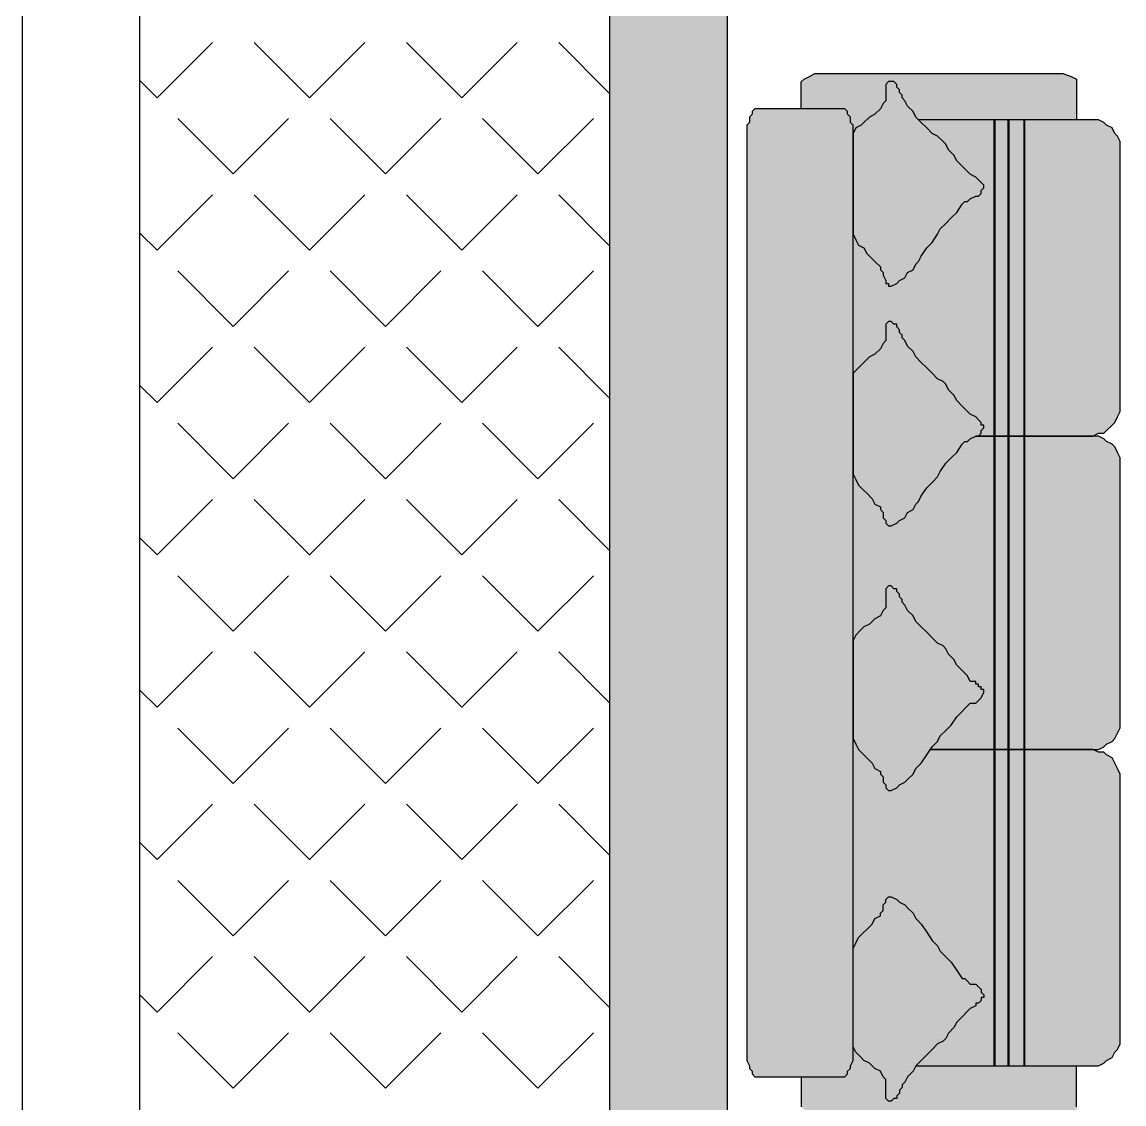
# Model space of a CAD drawing. Extents: x 22 to 562, y 18 to 1223.
# Drawn here: x 21.8 to 106.2, y 256.8 to 339.6 of the extents above; entities that cross this region are included whole.
import ezdxf

# ---------------------------------------------------------------- set-up
doc = ezdxf.new("R2010")
doc.units = 0
doc.header["$MEASUREMENT"] = 0
for name, color, linetype in [('FURNITURE', 44, 'CONTINUOUS'), ('LINE', 7, 'CONTINUOUS'), ('WALLS', 7, 'CONTINUOUS')]:
    doc.layers.add(name, color=color, linetype=linetype)

msp = doc.modelspace()

# ---------------------------------------------------------------- hatches: boundary and pattern name
at = {"layer": 'FURNITURE'}
h = msp.add_hatch(color=251, dxfattribs=at)
h.dxf.hatch_style = 1
h.paths.add_polyline_path([(85.473, 330.683), (85.473, 331.101), (85.473, 331.309), (85.473, 331.727), (85.264, 331.936), (85.264, 332.353), (85.056, 332.562), (85.056, 332.771), (84.847, 332.98), (84.638, 332.98), (78.167, 332.98), (77.958, 332.98), (77.749, 332.771), (77.749, 332.562), (77.54, 332.353), (77.54, 331.936), (77.332, 331.727), (77.332, 331.309), (77.332, 330.683), (77.332, 260.958), (77.332, 260.54), (77.332, 260.123), (77.54, 259.705), (77.54, 259.497), (77.749, 259.288), (77.749, 259.079), (77.958, 258.87), (78.167, 258.87), (84.638, 258.87), (84.847, 258.87), (85.056, 259.079), (85.056, 259.288), (85.264, 259.497), (85.264, 259.705), (85.473, 260.123), (85.473, 260.54), (85.473, 260.958)])
h.paths.add_polyline_path([(83.386, 335.678), (82.551, 335.678), (82.133, 335.469), (81.716, 335.26), (81.507, 335.052), (81.507, 332.98), (84.638, 332.98), (84.847, 332.98), (85.056, 332.771), (85.056, 332.562), (85.264, 332.353), (85.264, 331.936), (85.473, 331.727), (85.473, 331.309), (85.473, 331.101), (85.682, 331.518), (86.099, 331.727), (86.308, 331.936), (86.726, 332.353), (87.143, 332.562), (87.561, 332.98), (87.77, 333.397), (87.978, 333.606), (87.978, 333.815), (87.978, 334.023), (87.978, 334.441), (87.978, 334.65), (87.978, 334.858), (88.187, 335.067), (88.396, 335.067), (88.605, 335.067), (88.813, 334.858), (88.813, 334.65), (89.022, 334.441), (89.022, 334.232), (89.231, 334.023), (89.231, 333.815), (89.44, 333.606), (89.648, 333.188), (90.066, 332.771), (90.275, 332.353), (90.483, 332.145), (102.591, 332.145), (102.591, 335.052), (102.591, 335.26), (102.174, 335.469), (101.548, 335.678), (100.713, 335.678)])
h.paths.add_polyline_path([(90.275, 259.705), (90.066, 259.288), (89.648, 258.87), (89.44, 258.453), (89.231, 258.244), (89.231, 258.035), (89.022, 257.827), (89.022, 257.618), (88.813, 257.409), (88.813, 257.2), (88.605, 257.2), (88.396, 256.991), (88.187, 256.991), (87.978, 257.2), (87.978, 257.409), (87.978, 257.618), (87.978, 258.035), (87.978, 258.244), (87.978, 258.662), (87.77, 258.87), (87.561, 259.288), (87.143, 259.497), (86.726, 259.914), (86.308, 260.123), (86.099, 260.332), (85.682, 260.749), (85.473, 261.167), (85.473, 260.958), (85.473, 260.54), (85.473, 260.123), (85.264, 259.705), (85.264, 259.497), (85.056, 259.288), (85.056, 259.079), (84.847, 258.87), (84.638, 258.87), (81.507, 258.87), (81.507, 256.574), (81.716, 256.365), (82.133, 256.156), (82.551, 255.948), (83.386, 255.948), (100.713, 255.948), (101.548, 255.948), (102.174, 256.156), (102.591, 256.365), (102.591, 256.574), (102.591, 259.705)])
h = msp.add_hatch(color=52, dxfattribs=at)
h.dxf.hatch_style = 1
h.paths.add_polyline_path([(92.153, 268.473), (91.945, 268.891), (91.527, 269.308), (91.11, 269.935), (90.692, 270.561), (90.483, 270.77), (90.275, 270.978), (90.066, 271.396), (89.648, 271.813), (89.44, 272.022), (89.022, 272.231), (88.813, 272.44), (88.396, 272.648), (88.187, 272.648), (87.978, 272.44), (87.978, 272.231), (87.77, 272.022), (87.77, 271.605), (87.561, 271.396), (87.561, 271.187), (87.143, 270.978), (86.934, 270.561), (86.517, 270.143), (86.308, 269.935), (85.891, 269.517), (85.682, 269.099), (85.473, 268.682), (85.473, 268.264), (85.473, 261.584), (85.473, 261.167), (85.682, 260.749), (86.099, 260.332), (86.308, 260.123), (86.726, 259.914), (87.143, 259.497), (87.561, 259.288), (87.77, 258.87), (87.978, 258.662), (87.978, 258.244), (87.978, 258.035), (87.978, 257.618), (87.978, 257.409), (87.978, 257.2), (88.187, 256.991), (88.396, 256.991), (88.605, 257.2), (88.813, 257.2), (88.813, 257.409), (89.022, 257.618), (89.022, 257.827), (89.231, 258.035), (89.231, 258.244), (89.44, 258.453), (89.648, 258.87), (90.066, 259.288), (90.275, 259.705), (90.692, 260.123), (91.11, 260.54), (91.527, 260.958), (91.945, 261.375), (92.362, 261.584), (92.571, 261.793), (92.78, 262.21), (93.197, 262.628), (93.406, 263.045), (93.823, 263.463), (94.241, 263.881), (94.45, 264.089), (94.867, 264.298), (94.867, 264.507), (95.076, 264.507), (95.285, 264.716), (95.285, 264.924), (95.494, 264.924), (95.494, 265.133), (95.285, 265.342), (95.285, 265.551), (95.076, 265.759), (94.867, 265.968), (94.45, 265.968), (94.241, 266.177), (94.032, 266.386), (93.823, 266.386), (93.406, 267.012), (92.988, 267.638), (92.571, 268.056)])
h.paths.add_polyline_path([(91.945, 292.063), (91.527, 292.48), (91.11, 292.898), (90.692, 293.315), (90.275, 293.733), (90.066, 294.15), (89.648, 294.568), (89.44, 294.986), (89.231, 295.194), (89.231, 295.403), (89.022, 295.612), (89.022, 295.821), (88.813, 296.029), (88.813, 296.238), (88.605, 296.238), (88.396, 296.447), (88.187, 296.447), (87.978, 296.238), (87.978, 296.029), (87.978, 295.821), (87.978, 295.403), (87.978, 295.194), (87.978, 294.777), (87.77, 294.568), (87.561, 294.15), (87.143, 293.942), (86.726, 293.524), (86.308, 293.315), (86.099, 293.107), (85.682, 292.689), (85.473, 292.272), (85.473, 291.854), (85.473, 284.965), (85.473, 284.756), (85.682, 284.339), (85.891, 283.921), (86.308, 283.504), (86.517, 283.295), (86.934, 282.878), (87.143, 282.46), (87.561, 282.251), (87.561, 282.042), (87.77, 281.834), (87.77, 281.416), (87.978, 281.207), (87.978, 280.999), (88.187, 280.79), (88.396, 280.79), (88.813, 280.999), (89.022, 281.207), (89.44, 281.416), (89.648, 281.625), (90.066, 282.042), (90.275, 282.46), (90.483, 282.669), (90.692, 282.878), (91.11, 283.504), (91.527, 284.13), (91.945, 284.548), (92.153, 284.965), (92.571, 285.383), (92.988, 285.8), (93.406, 286.426), (93.823, 286.844), (94.032, 287.053), (94.241, 287.261), (94.45, 287.47), (94.867, 287.47), (95.076, 287.679), (95.285, 287.888), (95.494, 288.305), (95.494, 288.514), (95.285, 288.514), (95.285, 288.723), (95.076, 288.723), (95.076, 288.932), (94.867, 288.932), (94.867, 289.14), (94.45, 289.14), (94.241, 289.558), (93.823, 289.975), (93.406, 290.393), (93.197, 290.81), (92.78, 291.228), (92.571, 291.645), (92.362, 291.854)])
h.paths.add_polyline_path([(92.571, 305.841), (92.988, 306.258), (93.406, 306.676), (93.823, 307.302), (94.032, 307.511), (94.241, 307.511), (94.45, 307.72), (94.867, 307.929), (95.076, 307.929), (95.285, 308.137), (95.285, 308.346), (95.494, 308.555), (95.494, 308.764), (95.285, 308.764), (95.285, 308.972), (95.076, 309.181), (94.867, 309.39), (94.45, 309.599), (94.241, 309.807), (93.823, 310.225), (93.406, 310.642), (93.197, 311.06), (92.78, 311.477), (92.571, 311.895), (92.362, 312.104), (91.945, 312.312), (91.527, 312.73), (91.11, 313.147), (90.692, 313.565), (90.275, 313.983), (90.066, 314.4), (89.648, 314.818), (89.44, 315.235), (89.231, 315.444), (89.231, 315.653), (89.022, 315.861), (89.022, 316.07), (88.813, 316.279), (88.813, 316.488), (88.605, 316.488), (88.396, 316.696), (88.187, 316.696), (87.978, 316.488), (87.978, 316.279), (87.978, 316.07), (87.978, 315.653), (87.978, 315.444), (87.978, 315.235), (87.77, 315.026), (87.561, 314.609), (87.143, 314.191), (86.726, 313.983), (86.308, 313.565), (86.099, 313.356), (85.682, 312.939), (85.473, 312.73), (85.473, 312.104), (85.473, 305.423), (85.473, 305.006), (85.682, 304.588), (85.891, 304.171), (86.308, 303.753), (86.517, 303.545), (86.934, 303.127), (87.143, 302.71), (87.561, 302.501), (87.561, 302.292), (87.77, 302.083), (87.77, 301.666), (87.978, 301.457), (87.978, 301.248), (88.187, 301.04), (88.396, 301.04), (88.813, 301.248), (89.022, 301.457), (89.44, 301.666), (89.648, 302.083), (90.066, 302.292), (90.275, 302.71), (90.483, 302.918), (90.692, 303.336), (91.11, 303.962), (91.527, 304.38), (91.945, 304.797), (92.153, 305.215)])
h.paths.add_polyline_path([(92.571, 324.212), (92.988, 324.629), (93.406, 325.047), (93.823, 325.673), (94.032, 325.882), (94.241, 325.882), (94.45, 326.091), (94.867, 326.299), (95.076, 326.299), (95.285, 326.508), (95.285, 326.717), (95.494, 326.926), (95.494, 327.134), (95.285, 327.343), (95.076, 327.552), (94.867, 327.761), (94.45, 327.969), (94.241, 328.178), (93.823, 328.596), (93.406, 329.013), (93.197, 329.431), (92.78, 329.848), (92.571, 330.266), (92.362, 330.474), (91.945, 330.892), (91.527, 331.101), (91.11, 331.518), (90.692, 331.936), (90.275, 332.353), (90.066, 332.771), (89.648, 333.188), (89.44, 333.606), (89.231, 333.815), (89.231, 334.023), (89.022, 334.232), (89.022, 334.441), (88.813, 334.65), (88.813, 334.858), (88.605, 335.067), (88.396, 335.067), (88.187, 335.067), (87.978, 334.858), (87.978, 334.65), (87.978, 334.441), (87.978, 334.023), (87.978, 333.815), (87.978, 333.606), (87.77, 333.397), (87.561, 332.98), (87.143, 332.562), (86.726, 332.353), (86.308, 331.936), (86.099, 331.727), (85.682, 331.518), (85.473, 331.101), (85.473, 330.474), (85.473, 323.794), (85.473, 323.377), (85.682, 322.959), (85.891, 322.542), (86.308, 322.333), (86.517, 321.915), (86.934, 321.498), (87.143, 321.289), (87.561, 320.872), (87.561, 320.663), (87.77, 320.454), (87.77, 320.245), (87.978, 319.828), (87.978, 319.619), (88.187, 319.619), (88.187, 319.41), (88.396, 319.41), (88.813, 319.619), (89.022, 319.828), (89.44, 320.037), (89.648, 320.454), (90.066, 320.663), (90.275, 321.08), (90.483, 321.289), (90.692, 321.707), (91.11, 322.333), (91.527, 322.75), (91.945, 323.377), (92.153, 323.794)])
h = msp.add_hatch(color=251, dxfattribs=at)
h.dxf.hatch_style = 1
h.paths.add_polyline_path([(96.286, 283.921), (91.388, 283.921), (91.11, 283.504), (90.692, 282.878), (90.483, 282.669), (90.275, 282.46), (90.066, 282.042), (89.648, 281.625), (89.44, 281.416), (89.022, 281.207), (88.813, 280.999), (88.396, 280.79), (88.187, 280.79), (87.978, 280.999), (87.978, 281.207), (87.77, 281.416), (87.77, 281.834), (87.561, 282.042), (87.561, 282.251), (87.143, 282.46), (86.934, 282.878), (86.517, 283.295), (86.308, 283.504), (85.891, 283.921), (85.682, 284.339), (85.473, 284.756), (85.473, 268.682), (85.682, 269.099), (85.891, 269.517), (86.308, 269.935), (86.517, 270.143), (86.934, 270.561), (87.143, 270.978), (87.561, 271.187), (87.561, 271.396), (87.77, 271.605), (87.77, 272.022), (87.978, 272.231), (87.978, 272.44), (88.187, 272.648), (88.396, 272.648), (88.813, 272.44), (89.022, 272.231), (89.44, 272.022), (89.648, 271.813), (90.066, 271.396), (90.275, 270.978), (90.483, 270.77), (90.692, 270.561), (91.11, 269.935), (91.527, 269.308), (91.945, 268.891), (92.153, 268.473), (92.571, 268.056), (92.988, 267.638), (93.406, 267.012), (93.823, 266.386), (94.032, 266.386), (94.241, 266.177), (94.45, 265.968), (94.867, 265.968), (95.076, 265.759), (95.285, 265.551), (95.285, 265.342), (95.494, 265.133), (95.494, 264.924), (95.285, 264.924), (95.285, 264.716), (95.076, 264.507), (94.867, 264.507), (94.867, 264.298), (94.45, 264.089), (94.241, 263.881), (93.823, 263.463), (93.406, 263.045), (93.197, 262.628), (92.78, 262.21), (92.571, 261.793), (92.362, 261.584), (91.945, 261.375), (91.527, 260.958), (91.11, 260.54), (90.692, 260.123), (90.275, 259.705), (96.286, 259.705)])
h.paths.add_polyline_path([(96.286, 307.929), (94.867, 307.929), (94.45, 307.72), (94.241, 307.511), (94.032, 307.511), (93.823, 307.302), (93.406, 306.676), (92.988, 306.258), (92.571, 305.841), (92.153, 305.215), (91.945, 304.797), (91.527, 304.38), (91.11, 303.962), (90.692, 303.336), (90.483, 302.918), (90.275, 302.71), (90.066, 302.292), (89.648, 302.083), (89.44, 301.666), (89.022, 301.457), (88.813, 301.248), (88.396, 301.04), (88.187, 301.04), (87.978, 301.248), (87.978, 301.457), (87.77, 301.666), (87.77, 302.083), (87.561, 302.292), (87.561, 302.501), (87.143, 302.71), (86.934, 303.127), (86.517, 303.545), (86.308, 303.753), (85.891, 304.171), (85.682, 304.588), (85.473, 305.006), (85.473, 292.272), (85.682, 292.689), (86.099, 293.107), (86.308, 293.315), (86.726, 293.524), (87.143, 293.942), (87.561, 294.15), (87.77, 294.568), (87.978, 294.777), (87.978, 295.194), (87.978, 295.403), (87.978, 295.821), (87.978, 296.029), (87.978, 296.238), (88.187, 296.447), (88.396, 296.447), (88.605, 296.238), (88.813, 296.238), (88.813, 296.029), (89.022, 295.821), (89.022, 295.612), (89.231, 295.403), (89.231, 295.194), (89.44, 294.986), (89.648, 294.568), (90.066, 294.15), (90.275, 293.733), (90.692, 293.315), (91.11, 292.898), (91.527, 292.48), (91.945, 292.063), (92.362, 291.854), (92.571, 291.645), (92.78, 291.228), (93.197, 290.81), (93.406, 290.393), (93.823, 289.975), (94.241, 289.558), (94.45, 289.14), (94.867, 289.14), (94.867, 288.932), (95.076, 288.932), (95.076, 288.723), (95.285, 288.723), (95.285, 288.514), (95.494, 288.514), (95.494, 288.305), (95.285, 287.888), (95.076, 287.679), (94.867, 287.47), (94.45, 287.47), (94.241, 287.261), (94.032, 287.053), (93.823, 286.844), (93.406, 286.426), (92.988, 285.8), (92.571, 285.383), (92.153, 284.965), (91.945, 284.548), (91.527, 284.13), (91.388, 283.921), (96.286, 283.921)])
h.paths.add_polyline_path([(96.286, 332.145), (90.483, 332.145), (90.692, 331.936), (91.11, 331.518), (91.527, 331.101), (91.945, 330.892), (92.362, 330.474), (92.571, 330.266), (92.78, 329.848), (93.197, 329.431), (93.406, 329.013), (93.823, 328.596), (94.241, 328.178), (94.45, 327.969), (94.867, 327.761), (95.076, 327.552), (95.285, 327.343), (95.494, 327.134), (95.494, 326.926), (95.285, 326.717), (95.285, 326.508), (95.076, 326.299), (94.867, 326.299), (94.45, 326.091), (94.241, 325.882), (94.032, 325.882), (93.823, 325.673), (93.406, 325.047), (92.988, 324.629), (92.571, 324.212), (92.153, 323.794), (91.945, 323.377), (91.527, 322.75), (91.11, 322.333), (90.692, 321.707), (90.483, 321.289), (90.275, 321.08), (90.066, 320.663), (89.648, 320.454), (89.44, 320.037), (89.022, 319.828), (88.813, 319.619), (88.396, 319.41), (88.187, 319.41), (88.187, 319.619), (87.978, 319.619), (87.978, 319.828), (87.77, 320.245), (87.77, 320.454), (87.561, 320.663), (87.561, 320.872), (87.143, 321.289), (86.934, 321.498), (86.517, 321.915), (86.308, 322.333), (85.891, 322.542), (85.682, 322.959), (85.473, 323.377), (85.473, 312.73), (85.682, 312.939), (86.099, 313.356), (86.308, 313.565), (86.726, 313.983), (87.143, 314.191), (87.561, 314.609), (87.77, 315.026), (87.978, 315.235), (87.978, 315.444), (87.978, 315.653), (87.978, 316.07), (87.978, 316.279), (87.978, 316.488), (88.187, 316.696), (88.396, 316.696), (88.605, 316.488), (88.813, 316.488), (88.813, 316.279), (89.022, 316.07), (89.022, 315.861), (89.231, 315.653), (89.231, 315.444), (89.44, 315.235), (89.648, 314.818), (90.066, 314.4), (90.275, 313.983), (90.692, 313.565), (91.11, 313.147), (91.527, 312.73), (91.945, 312.312), (92.362, 312.104), (92.571, 311.895), (92.78, 311.477), (93.197, 311.06), (93.406, 310.642), (93.823, 310.225), (94.241, 309.807), (94.45, 309.599), (94.867, 309.39), (95.076, 309.181), (95.285, 308.972), (95.285, 308.764), (95.494, 308.764), (95.494, 308.555), (95.285, 308.346), (95.285, 308.137), (95.076, 307.929), (96.286, 307.929)])
h.paths.add_polyline_path([(98.635, 307.929), (103.844, 307.929), (104.261, 308.137), (104.679, 308.137), (104.888, 308.346), (105.305, 308.764), (105.514, 308.972), (105.723, 309.39), (105.931, 309.807), (105.931, 310.225), (105.931, 329.848), (105.931, 330.474), (105.723, 330.892), (105.514, 331.101), (105.305, 331.518), (104.888, 331.727), (104.679, 331.936), (104.261, 332.145), (103.844, 332.145), (98.635, 332.145)])
h.paths.add_polyline_path([(98.635, 307.929), (98.635, 283.921), (103.844, 283.921), (104.261, 283.921), (104.679, 284.13), (104.888, 284.339), (105.305, 284.548), (105.514, 284.756), (105.723, 285.174), (105.931, 285.591), (105.931, 286.009), (105.931, 305.841), (105.931, 306.258), (105.723, 306.676), (105.514, 307.094), (105.305, 307.302), (104.888, 307.511), (104.679, 307.72), (104.261, 307.929), (103.844, 307.929)])
h.paths.add_polyline_path([(105.931, 281.625), (105.931, 282.042), (105.723, 282.46), (105.514, 282.878), (105.305, 283.295), (104.888, 283.504), (104.679, 283.713), (104.261, 283.713), (103.844, 283.921), (98.635, 283.921), (98.635, 259.705), (103.844, 259.705), (104.261, 259.705), (104.679, 259.914), (104.888, 260.123), (105.305, 260.332), (105.514, 260.749), (105.723, 260.958), (105.931, 261.375), (105.931, 262.002)])
h.paths.add_polyline_path([(98.564, 283.921), (97.429, 283.921), (97.429, 259.705), (98.564, 259.705)])
h.paths.add_polyline_path([(97.358, 307.929), (96.357, 307.929), (96.357, 283.921), (97.358, 283.921)])
h.paths.add_polyline_path([(98.564, 307.929), (97.429, 307.929), (97.429, 283.921), (98.564, 283.921)])
h.paths.add_polyline_path([(98.564, 332.145), (97.429, 332.145), (97.429, 307.929), (98.564, 307.929)])
h.paths.add_polyline_path([(97.358, 332.145), (96.357, 332.145), (96.357, 307.929), (97.358, 307.929)])
h.paths.add_polyline_path([(97.358, 283.921), (96.357, 283.921), (96.357, 259.705), (97.358, 259.705)])
at = {"layer": 'LINE'}
h = msp.add_hatch(color=46, dxfattribs=at)
h.paths.add_polyline_path([(212.332, 391.776), (107.332, 391.776), (107.332, 382.776), (207.832, 382.776), (207.832, 378.276), (212.332, 378.276)])
h.paths.add_polyline_path([(516.832, 1129.776), (446.332, 1129.776), (446.332, 1120.776), (507.832, 1120.776), (507.832, 976.776), (419.332, 976.776), (419.332, 918.276), (423.832, 918.276), (423.832, 967.776), (507.832, 967.776), (507.832, 963.276), (516.832, 963.276)])
h.paths.add_polyline_path([(387.832, 1129.776), (383.332, 1129.776), (383.332, 1173.276), (374.332, 1173.276), (374.332, 1125.276), (330.832, 1125.276), (330.832, 1120.776), (387.832, 1120.776)])
h.paths.add_polyline_path([(137.332, 1129.776), (66.832, 1129.776), (66.832, 963.276), (75.832, 963.276), (75.832, 967.776), (159.832, 967.776), (159.832, 918.276), (164.332, 918.276), (164.332, 976.776), (75.832, 976.776), (75.832, 1120.776), (137.332, 1120.776)])
h.paths.add_polyline_path([(209.332, 1173.276), (200.332, 1173.276), (200.332, 1129.776), (195.832, 1129.776), (195.832, 1120.776), (252.832, 1120.776), (252.832, 1125.276), (209.332, 1125.276)])
h.paths.add_polyline_path([(516.832, 927.276), (507.832, 927.276), (507.832, 883.776), (423.832, 883.776), (423.832, 888.276), (419.332, 888.276), (419.332, 883.776), (414.832, 883.776), (414.832, 874.776), (507.832, 874.776), (507.832, 820.776), (516.832, 820.776)])
h.paths.add_polyline_path([(372.832, 883.776), (357.832, 883.776), (357.832, 976.776), (353.332, 976.776), (353.332, 883.776), (342.832, 883.776), (342.832, 874.776), (353.332, 874.776), (353.332, 741.276), (357.832, 741.276), (357.832, 874.776), (372.832, 874.776)], flags=16)
h.paths.add_polyline_path([(516.832, 748.776), (507.832, 748.776), (507.832, 694.776), (357.832, 694.776), (357.832, 699.276), (353.332, 699.276), (353.332, 685.776), (507.832, 685.776), (507.832, 649.776), (516.832, 649.776)])
h.paths.add_polyline_path([(516.832, 577.776), (507.832, 577.776), (507.832, 541.776), (363.832, 541.776), (363.832, 532.776), (371.332, 532.776), (371.332, 504.276), (375.832, 504.276), (375.832, 532.776), (507.832, 532.776), (507.832, 509.526), (516.832, 509.526)])
h.paths.add_polyline_path([(516.832, 461.526), (507.832, 461.526), (507.832, 438.276), (375.832, 438.276), (375.832, 462.276), (371.332, 462.276), (371.332, 433.776), (507.832, 433.776), (507.832, 424.776), (516.832, 424.776)])
h.paths.add_polyline_path([(516.832, 400.776), (507.832, 400.776), (507.832, 391.776), (503.332, 391.776), (503.332, 382.776), (507.832, 382.776), (507.832, 226.776), (477.832, 226.776), (477.832, 217.776), (516.832, 217.776)])
h.paths.add_polyline_path([(476.332, 391.776), (371.332, 391.776), (371.332, 378.276), (375.832, 378.276), (375.832, 382.776), (476.332, 382.776)])
h.paths.add_polyline_path([(405.832, 226.776), (375.832, 226.776), (375.832, 336.276), (371.332, 336.276), (371.332, 286.776), (363.832, 286.776), (363.832, 277.776), (371.332, 277.776), (371.332, 217.776), (405.832, 217.776)])
h.paths.add_polyline_path([(212.332, 277.776), (219.832, 277.776), (219.832, 286.776), (212.332, 286.776), (212.332, 336.276), (207.832, 336.276), (207.832, 226.776), (177.832, 226.776), (177.832, 217.776), (212.332, 217.776)])
h.paths.add_polyline_path([(206.332, 97.776, 1), (194.332, 97.776, 1)])
h.paths.add_polyline_path([(242.332, 169.776, 1), (230.332, 169.776, 1)])
h.paths.add_polyline_path([(341.332, 169.776, 1), (353.332, 169.776, 1)])
h.paths.add_polyline_path([(30.832, 226.776), (21.832, 226.776), (21.832, 85.776), (30.832, 85.776)])
h.paths.add_polyline_path([(80.332, 391.776), (75.832, 391.776), (75.832, 400.776), (66.832, 400.776), (66.832, 217.776), (105.832, 217.776), (105.832, 226.776), (75.832, 226.776), (75.832, 382.776), (80.332, 382.776)])
h.paths.add_polyline_path([(75.832, 461.526), (66.832, 461.526), (66.832, 424.776), (75.832, 424.776), (75.832, 433.776), (212.332, 433.776), (212.332, 462.276), (207.832, 462.276), (207.832, 438.276), (75.832, 438.276)])
h.paths.add_polyline_path([(219.832, 541.776), (75.832, 541.776), (75.832, 577.776), (66.832, 577.776), (66.832, 509.526), (75.832, 509.526), (75.832, 532.776), (207.832, 532.776), (207.832, 504.276), (212.332, 504.276), (212.332, 532.776), (219.832, 532.776)])
h.paths.add_polyline_path([(230.332, 699.276), (225.832, 699.276), (225.832, 694.776), (75.832, 694.776), (75.832, 748.776), (66.832, 748.776), (66.832, 649.776), (75.832, 649.776), (75.832, 685.776), (230.332, 685.776)])
h.paths.add_polyline_path([(240.832, 883.776), (230.332, 883.776), (230.332, 976.776), (225.832, 976.776), (225.832, 883.776), (210.832, 883.776), (210.832, 874.776), (225.832, 874.776), (225.832, 741.276), (230.332, 741.276), (230.332, 874.776), (240.832, 874.776)], flags=16)
h.paths.add_polyline_path([(168.832, 883.776), (164.332, 883.776), (164.332, 888.276), (159.832, 888.276), (159.832, 883.776), (75.832, 883.776), (75.832, 927.276), (66.832, 927.276), (66.832, 820.776), (75.832, 820.776), (75.832, 874.776), (168.832, 874.776)])
h.paths.add_polyline_path([(300.832, 883.776), (296.332, 883.776), (296.332, 1120.776), (300.832, 1120.776), (300.832, 1125.276), (296.332, 1125.276), (296.332, 1132.776), (296.332, 1213.776), (374.332, 1213.776), (374.332, 1209.276), (383.332, 1209.276), (383.332, 1222.776), (200.332, 1222.776), (200.332, 1213.776), (287.332, 1213.776), (287.332, 1125.276), (282.832, 1125.276), (282.832, 1120.776), (287.332, 1120.776), (287.332, 883.776), (282.832, 883.776), (282.832, 874.776), (287.332, 874.776), (287.332, 541.776), (279.832, 541.787), (279.832, 541.787), (279.832, 532.787), (287.332, 532.776), (287.332, 286.776), (279.832, 286.776), (279.832, 277.776), (287.332, 277.776), (287.332, 247.776), (296.332, 247.776), (296.332, 277.776), (303.832, 277.776), (303.832, 286.776), (296.332, 286.776), (296.332, 532.776), (303.832, 532.787), (303.832, 541.787), (296.332, 541.776), (296.332, 874.776), (300.832, 874.776)])

# ---------------------------------------------------------------- linework, layer by layer
at = {"layer": 'FURNITURE', "color": 7}
for p, q in [((81.507, 335.052), (81.716, 335.26)), ((81.507, 332.98), (81.507, 335.052)), ((81.716, 335.26), (82.133, 335.469)), ((82.133, 335.469), (82.551, 335.678)), ((82.551, 335.678), (83.386, 335.678)), ((83.386, 335.678), (100.713, 335.678)), ((88.187, 335.067), (87.978, 334.858)), ((88.396, 335.067), (88.187, 335.067)), ((88.605, 335.067), (88.396, 335.067)), ((88.813, 334.858), (88.605, 335.067)), ((100.713, 335.678), (101.548, 335.678)), ((101.548, 335.678), (102.174, 335.469)), ((102.174, 335.469), (102.591, 335.26)), ((102.591, 335.26), (102.591, 335.052)), ((102.591, 335.052), (102.591, 332.145)), ((87.978, 334.858), (87.978, 334.65)), ((87.978, 334.65), (87.978, 334.441)), ((87.978, 334.441), (87.978, 334.023)), ((88.813, 334.65), (88.813, 334.858)), ((89.022, 334.441), (88.813, 334.65)), ((89.022, 334.232), (89.022, 334.441)), ((89.231, 334.023), (89.022, 334.232)), ((87.77, 333.397), (87.561, 332.98)), ((87.978, 333.606), (87.77, 333.397)), ((87.978, 334.023), (87.978, 333.815)), ((87.978, 333.815), (87.978, 333.606)), ((89.231, 333.815), (89.231, 334.023)), ((89.44, 333.606), (89.231, 333.815)), ((89.648, 333.188), (89.44, 333.606)), ((77.749, 332.562), (77.54, 332.353)), ((77.958, 332.98), (77.749, 332.771)), ((77.749, 332.771), (77.749, 332.562)), ((78.167, 332.98), (77.958, 332.98)), ((84.638, 332.98), (78.167, 332.98)), ((84.847, 332.98), (84.638, 332.98)), ((85.056, 332.771), (84.847, 332.98)), ((85.056, 332.562), (85.056, 332.771)), ((85.264, 332.353), (85.056, 332.562)), ((87.143, 332.562), (86.726, 332.353)), ((87.561, 332.98), (87.143, 332.562)), ((90.066, 332.771), (89.648, 333.188)), ((90.275, 332.353), (90.066, 332.771)), ((77.54, 331.936), (77.332, 331.727)), ((77.332, 331.727), (77.332, 331.309)), ((77.54, 332.353), (77.54, 331.936)), ((85.264, 331.936), (85.264, 332.353)), ((85.473, 331.727), (85.264, 331.936)), ((85.473, 331.309), (85.473, 331.727)), ((86.099, 331.727), (85.682, 331.518)), ((86.308, 331.936), (86.099, 331.727)), ((86.726, 332.353), (86.308, 331.936)), ((90.692, 331.936), (90.275, 332.353)), ((103.844, 332.145), (90.483, 332.145)), ((91.11, 331.518), (90.692, 331.936)), ((96.286, 259.705), (96.286, 332.145)), ((96.357, 259.705), (96.357, 332.145)), ((97.358, 259.705), (97.358, 332.145)), ((97.429, 259.705), (97.429, 332.145)), ((98.564, 259.705), (98.564, 332.145)), ((98.635, 259.705), (98.635, 332.145)), ((104.261, 332.145), (103.844, 332.145)), ((104.679, 331.936), (104.261, 332.145)), ((104.888, 331.727), (104.679, 331.936)), ((105.305, 331.518), (104.888, 331.727)), ((77.332, 331.309), (77.332, 330.683)), ((85.682, 331.518), (85.473, 331.101)), ((85.473, 330.683), (85.473, 331.309)), ((85.473, 331.101), (85.473, 330.474)), ((91.527, 331.101), (91.11, 331.518)), ((91.945, 330.892), (91.527, 331.101)), ((92.362, 330.474), (91.945, 330.892)), ((105.514, 331.101), (105.305, 331.518)), ((105.723, 330.892), (105.514, 331.101)), ((105.931, 330.474), (105.723, 330.892)), ((77.332, 330.683), (77.332, 260.958)), ((85.473, 260.958), (85.473, 330.683)), ((85.473, 330.474), (85.473, 323.794)), ((92.571, 330.266), (92.362, 330.474)), ((92.78, 329.848), (92.571, 330.266)), ((105.931, 329.848), (105.931, 330.474)), ((93.197, 329.431), (92.78, 329.848)), ((93.406, 329.013), (93.197, 329.431)), ((105.931, 310.225), (105.931, 329.848)), ((93.823, 328.596), (93.406, 329.013)), ((94.241, 328.178), (93.823, 328.596)), ((94.45, 327.969), (94.241, 328.178)), ((94.867, 327.761), (94.45, 327.969)), ((94.867, 327.761), (94.867, 327.761)), ((95.076, 327.552), (94.867, 327.761)), ((95.076, 327.552), (95.076, 327.552)), ((95.285, 327.343), (95.076, 327.552)), ((95.285, 327.343), (95.285, 327.343)), ((95.494, 327.134), (95.285, 327.343)), ((95.285, 326.717), (95.494, 326.926)), ((95.285, 326.508), (95.285, 326.717)), ((95.494, 327.134), (95.494, 327.134)), ((95.494, 326.926), (95.494, 327.134)), ((93.823, 325.673), (94.032, 325.882)), ((94.032, 325.882), (94.241, 325.882)), ((94.241, 325.882), (94.45, 326.091)), ((94.45, 326.091), (94.867, 326.299)), ((94.867, 326.299), (95.076, 326.299)), ((95.076, 326.299), (95.285, 326.508)), ((92.988, 324.629), (93.406, 325.047)), ((93.406, 325.047), (93.823, 325.673)), ((92.153, 323.794), (92.571, 324.212)), ((92.571, 324.212), (92.988, 324.629)), ((85.473, 323.794), (85.473, 323.377)), ((85.473, 323.377), (85.682, 322.959)), ((91.527, 322.75), (91.945, 323.377)), ((91.945, 323.377), (92.153, 323.794)), ((85.682, 322.959), (85.891, 322.542)), ((85.891, 322.542), (86.308, 322.333)), ((91.11, 322.333), (91.527, 322.75)), ((86.308, 322.333), (86.517, 321.915)), ((86.517, 321.915), (86.934, 321.498)), ((90.483, 321.289), (90.692, 321.707)), ((90.692, 321.707), (91.11, 322.333)), ((86.934, 321.498), (87.143, 321.289)), ((87.143, 321.289), (87.561, 320.872)), ((87.561, 320.872), (87.561, 320.663)), ((87.561, 320.663), (87.77, 320.454)), ((89.648, 320.454), (90.066, 320.663)), ((90.066, 320.663), (90.275, 321.08)), ((90.275, 321.08), (90.483, 321.289)), ((87.77, 320.454), (87.77, 320.245)), ((87.77, 320.245), (87.978, 319.828)), ((87.978, 319.828), (87.978, 319.619)), ((88.813, 319.619), (89.022, 319.828)), ((89.022, 319.828), (89.44, 320.037)), ((89.44, 320.037), (89.648, 320.454)), ((87.978, 319.619), (88.187, 319.619)), ((88.187, 319.619), (88.187, 319.41)), ((88.187, 319.41), (88.396, 319.41)), ((88.396, 319.41), (88.813, 319.619)), ((88.187, 316.696), (87.978, 316.488)), ((87.978, 316.488), (87.978, 316.279)), ((88.396, 316.696), (88.187, 316.696)), ((88.605, 316.488), (88.396, 316.696)), ((88.813, 316.488), (88.605, 316.488)), ((88.813, 316.279), (88.813, 316.488)), ((87.978, 316.279), (87.978, 316.07)), ((87.978, 316.07), (87.978, 315.653)), ((87.978, 315.653), (87.978, 315.444)), ((89.022, 316.07), (88.813, 316.279)), ((89.022, 315.861), (89.022, 316.07)), ((89.231, 315.653), (89.022, 315.861)), ((89.231, 315.444), (89.231, 315.653)), ((87.77, 315.026), (87.561, 314.609)), ((87.978, 315.235), (87.77, 315.026)), ((87.978, 315.444), (87.978, 315.235)), ((89.44, 315.235), (89.231, 315.444)), ((89.648, 314.818), (89.44, 315.235)), ((90.066, 314.4), (89.648, 314.818)), ((86.726, 313.983), (86.308, 313.565)), ((87.143, 314.191), (86.726, 313.983)), ((87.561, 314.609), (87.143, 314.191)), ((90.275, 313.983), (90.066, 314.4)), ((90.692, 313.565), (90.275, 313.983)), ((86.099, 313.356), (85.682, 312.939)), ((86.308, 313.565), (86.099, 313.356)), ((91.11, 313.147), (90.692, 313.565)), ((91.527, 312.73), (91.11, 313.147)), ((85.682, 312.939), (85.473, 312.73)), ((85.473, 312.73), (85.473, 312.104)), ((91.945, 312.312), (91.527, 312.73)), ((92.362, 312.104), (91.945, 312.312)), ((85.473, 312.104), (85.473, 305.423)), ((92.571, 311.895), (92.362, 312.104)), ((92.78, 311.477), (92.571, 311.895)), ((93.197, 311.06), (92.78, 311.477)), ((93.406, 310.642), (93.197, 311.06)), ((93.823, 310.225), (93.406, 310.642)), ((94.241, 309.807), (93.823, 310.225)), ((94.45, 309.599), (94.241, 309.807)), ((105.723, 309.39), (105.931, 309.807)), ((105.931, 309.807), (105.931, 310.225)), ((94.867, 309.39), (94.45, 309.599)), ((94.867, 309.39), (94.867, 309.39)), ((95.076, 309.181), (94.867, 309.39)), ((95.076, 309.181), (95.076, 309.181)), ((95.285, 308.972), (95.076, 309.181)), ((95.285, 308.764), (95.285, 308.972)), ((105.305, 308.764), (105.514, 308.972)), ((105.514, 308.972), (105.723, 309.39)), ((95.076, 307.929), (95.285, 308.137)), ((95.494, 308.764), (95.285, 308.764)), ((95.285, 308.346), (95.494, 308.555)), ((95.285, 308.137), (95.285, 308.346)), ((95.494, 308.555), (95.494, 308.764)), ((95.494, 308.555), (95.494, 308.555)), ((103.844, 307.929), (104.261, 308.137)), ((104.261, 308.137), (104.679, 308.137)), ((104.679, 308.137), (104.888, 308.346)), ((104.888, 308.346), (105.305, 308.764)), ((93.406, 306.676), (93.823, 307.302)), ((93.823, 307.302), (94.032, 307.511)), ((94.032, 307.511), (94.241, 307.511)), ((94.241, 307.511), (94.45, 307.72)), ((94.45, 307.72), (94.867, 307.929)), ((94.867, 307.929), (103.844, 307.929)), ((103.844, 307.929), (94.867, 307.929)), ((94.867, 307.929), (95.076, 307.929)), ((104.261, 307.929), (103.844, 307.929)), ((104.679, 307.72), (104.261, 307.929)), ((104.888, 307.511), (104.679, 307.72)), ((105.305, 307.302), (104.888, 307.511)), ((105.514, 307.094), (105.305, 307.302)), ((92.988, 306.258), (93.406, 306.676)), ((105.723, 306.676), (105.514, 307.094)), ((105.931, 306.258), (105.723, 306.676)), ((92.153, 305.215), (92.571, 305.841)), ((92.571, 305.841), (92.988, 306.258)), ((105.931, 305.841), (105.931, 306.258)), ((105.931, 286.009), (105.931, 305.841)), ((85.473, 305.423), (85.473, 305.006)), ((85.473, 305.006), (85.682, 304.588)), ((91.527, 304.38), (91.945, 304.797)), ((91.945, 304.797), (92.153, 305.215)), ((85.682, 304.588), (85.891, 304.171)), ((85.891, 304.171), (86.308, 303.753)), ((90.692, 303.336), (91.11, 303.962)), ((91.11, 303.962), (91.527, 304.38)), ((86.308, 303.753), (86.517, 303.545)), ((86.517, 303.545), (86.934, 303.127)), ((86.934, 303.127), (87.143, 302.71)), ((90.483, 302.918), (90.692, 303.336)), ((87.143, 302.71), (87.561, 302.501)), ((87.561, 302.501), (87.561, 302.292)), ((87.561, 302.292), (87.77, 302.083)), ((89.648, 302.083), (90.066, 302.292)), ((90.066, 302.292), (90.275, 302.71)), ((90.275, 302.71), (90.483, 302.918)), ((87.77, 302.083), (87.77, 301.666)), ((87.77, 301.666), (87.978, 301.457)), ((87.978, 301.457), (87.978, 301.248)), ((88.813, 301.248), (89.022, 301.457)), ((89.022, 301.457), (89.44, 301.666)), ((89.44, 301.666), (89.648, 302.083)), ((87.978, 301.248), (88.187, 301.04)), ((88.187, 301.04), (88.396, 301.04)), ((88.187, 301.04), (88.187, 301.04)), ((88.396, 301.04), (88.813, 301.248)), ((88.187, 296.447), (87.978, 296.238)), ((87.978, 296.238), (87.978, 296.029)), ((88.396, 296.447), (88.187, 296.447)), ((88.605, 296.238), (88.396, 296.447)), ((88.813, 296.238), (88.605, 296.238)), ((88.813, 296.029), (88.813, 296.238)), ((87.978, 296.029), (87.978, 295.821)), ((87.978, 295.821), (87.978, 295.403)), ((87.978, 295.403), (87.978, 295.194)), ((89.022, 295.821), (88.813, 296.029)), ((89.022, 295.612), (89.022, 295.821)), ((89.231, 295.403), (89.022, 295.612)), ((89.231, 295.194), (89.231, 295.403)), ((87.77, 294.568), (87.561, 294.15)), ((87.978, 294.777), (87.77, 294.568)), ((87.978, 295.194), (87.978, 294.777)), ((89.44, 294.986), (89.231, 295.194)), ((89.648, 294.568), (89.44, 294.986)), ((90.066, 294.15), (89.648, 294.568)), ((87.143, 293.942), (86.726, 293.524)), ((87.561, 294.15), (87.143, 293.942)), ((90.275, 293.733), (90.066, 294.15)), ((90.692, 293.315), (90.275, 293.733)), ((86.099, 293.107), (85.682, 292.689)), ((86.308, 293.315), (86.099, 293.107)), ((86.726, 293.524), (86.308, 293.315)), ((91.11, 292.898), (90.692, 293.315)), ((91.527, 292.48), (91.11, 292.898)), ((85.682, 292.689), (85.473, 292.272)), ((85.473, 292.272), (85.473, 291.854)), ((91.945, 292.063), (91.527, 292.48)), ((92.362, 291.854), (91.945, 292.063)), ((85.473, 291.854), (85.473, 284.965)), ((92.571, 291.645), (92.362, 291.854)), ((92.78, 291.228), (92.571, 291.645)), ((93.197, 290.81), (92.78, 291.228)), ((93.406, 290.393), (93.197, 290.81)), ((93.823, 289.975), (93.406, 290.393)), ((94.241, 289.558), (93.823, 289.975)), ((94.45, 289.14), (94.241, 289.558)), ((94.867, 289.14), (94.45, 289.14)), ((94.867, 288.932), (94.867, 289.14)), ((95.076, 288.932), (94.867, 288.932)), ((95.076, 288.723), (95.076, 288.932)), ((95.285, 288.723), (95.076, 288.723)), ((95.285, 288.514), (95.285, 288.723)), ((95.076, 287.679), (95.285, 287.888)), ((95.494, 288.514), (95.285, 288.514)), ((95.285, 287.888), (95.494, 288.305)), ((95.285, 287.888), (95.285, 287.888)), ((95.494, 288.305), (95.494, 288.514)), ((95.494, 288.305), (95.494, 288.305)), ((93.823, 286.844), (94.032, 287.053)), ((94.032, 287.053), (94.241, 287.261)), ((94.241, 287.261), (94.45, 287.47)), ((94.45, 287.47), (94.867, 287.47)), ((94.867, 287.47), (95.076, 287.679)), ((92.988, 285.8), (93.406, 286.426)), ((93.406, 286.426), (93.823, 286.844)), ((92.153, 284.965), (92.571, 285.383)), ((92.571, 285.383), (92.988, 285.8)), ((105.723, 285.174), (105.931, 285.591)), ((105.931, 285.591), (105.931, 286.009)), ((85.473, 284.965), (85.473, 284.756)), ((85.473, 284.756), (85.682, 284.339)), ((91.527, 284.13), (91.945, 284.548)), ((91.945, 284.548), (92.153, 284.965)), ((104.888, 284.339), (105.305, 284.548)), ((105.305, 284.548), (105.514, 284.756)), ((105.514, 284.756), (105.723, 285.174)), ((85.682, 284.339), (85.891, 283.921)), ((85.891, 283.921), (86.308, 283.504)), ((91.11, 283.504), (91.527, 284.13)), ((103.844, 283.921), (91.388, 283.921)), ((91.388, 283.921), (103.844, 283.921)), ((104.261, 283.713), (103.844, 283.921)), ((103.844, 283.921), (104.261, 283.921)), ((104.261, 283.921), (104.679, 284.13)), ((104.679, 283.713), (104.261, 283.713)), ((104.679, 284.13), (104.888, 284.339)), ((104.888, 283.504), (104.679, 283.713)), ((86.308, 283.504), (86.517, 283.295)), ((86.517, 283.295), (86.934, 282.878)), ((86.934, 282.878), (87.143, 282.46)), ((90.483, 282.669), (90.692, 282.878)), ((90.692, 282.878), (91.11, 283.504)), ((105.305, 283.295), (104.888, 283.504)), ((105.514, 282.878), (105.305, 283.295)), ((105.723, 282.46), (105.514, 282.878)), ((87.143, 282.46), (87.561, 282.251)), ((87.561, 282.251), (87.561, 282.042)), ((87.561, 282.042), (87.77, 281.834)), ((89.648, 281.625), (90.066, 282.042)), ((90.066, 282.042), (90.275, 282.46)), ((90.275, 282.46), (90.483, 282.669)), ((105.931, 282.042), (105.723, 282.46)), ((105.931, 281.625), (105.931, 282.042)), ((87.77, 281.834), (87.77, 281.416)), ((87.77, 281.416), (87.978, 281.207)), ((87.978, 281.207), (87.978, 280.999)), ((88.813, 280.999), (89.022, 281.207)), ((89.022, 281.207), (89.44, 281.416)), ((89.44, 281.416), (89.648, 281.625)), ((105.931, 262.002), (105.931, 281.625)), ((87.978, 280.999), (88.187, 280.79)), ((88.187, 280.79), (88.396, 280.79)), ((88.187, 280.79), (88.187, 280.79)), ((88.396, 280.79), (88.813, 280.999)), ((87.978, 272.44), (88.187, 272.648)), ((88.187, 272.648), (88.396, 272.648)), ((88.187, 272.648), (88.187, 272.648)), ((88.396, 272.648), (88.813, 272.44)), ((87.77, 272.022), (87.978, 272.231)), ((87.77, 271.605), (87.77, 272.022)), ((87.978, 272.231), (87.978, 272.44)), ((88.813, 272.44), (89.022, 272.231)), ((89.022, 272.231), (89.44, 272.022)), ((89.44, 272.022), (89.648, 271.813)), ((89.648, 271.813), (90.066, 271.396)), ((86.934, 270.561), (87.143, 270.978)), ((87.143, 270.978), (87.561, 271.187)), ((87.561, 271.396), (87.77, 271.605)), ((87.561, 271.187), (87.561, 271.396)), ((90.066, 271.396), (90.275, 270.978)), ((90.275, 270.978), (90.483, 270.77)), ((86.308, 269.935), (86.517, 270.143)), ((86.517, 270.143), (86.934, 270.561)), ((90.483, 270.77), (90.692, 270.561)), ((90.692, 270.561), (91.11, 269.935)), ((85.682, 269.099), (85.891, 269.517)), ((85.891, 269.517), (86.308, 269.935)), ((91.11, 269.935), (91.527, 269.308)), ((91.527, 269.308), (91.945, 268.891)), ((85.473, 268.682), (85.682, 269.099)), ((85.473, 268.264), (85.473, 268.682)), ((91.945, 268.891), (92.153, 268.473)), ((92.153, 268.473), (92.571, 268.056)), ((85.473, 261.584), (85.473, 268.264)), ((92.571, 268.056), (92.988, 267.638)), ((92.988, 267.638), (93.406, 267.012)), ((93.406, 267.012), (93.823, 266.386)), ((93.823, 266.386), (94.032, 266.386)), ((94.032, 266.386), (94.241, 266.177)), ((94.241, 266.177), (94.45, 265.968)), ((94.45, 265.968), (94.867, 265.968)), ((94.867, 265.968), (95.076, 265.759)), ((95.076, 265.759), (95.285, 265.551)), ((95.285, 265.551), (95.285, 265.342)), ((95.285, 265.342), (95.494, 265.133)), ((95.494, 265.133), (95.494, 264.924)), ((95.494, 265.133), (95.494, 265.133)), ((94.867, 264.298), (94.45, 264.089)), ((94.867, 264.507), (94.867, 264.298)), ((95.076, 264.507), (94.867, 264.507)), ((95.285, 264.716), (95.076, 264.507)), ((95.076, 264.507), (95.076, 264.507)), ((95.285, 264.924), (95.285, 264.716)), ((95.494, 264.924), (95.285, 264.924)), ((93.823, 263.463), (93.406, 263.045)), ((94.241, 263.881), (93.823, 263.463)), ((94.45, 264.089), (94.241, 263.881)), ((93.197, 262.628), (92.78, 262.21)), ((93.406, 263.045), (93.197, 262.628)), ((92.571, 261.793), (92.362, 261.584)), ((92.78, 262.21), (92.571, 261.793)), ((105.931, 261.375), (105.931, 262.002)), ((77.332, 260.958), (77.332, 260.54)), ((85.473, 261.167), (85.473, 261.584)), ((85.682, 260.749), (85.473, 261.167)), ((85.473, 260.54), (85.473, 260.958)), ((86.099, 260.332), (85.682, 260.749)), ((91.527, 260.958), (91.11, 260.54)), ((91.945, 261.375), (91.527, 260.958)), ((92.362, 261.584), (91.945, 261.375)), ((105.305, 260.332), (105.514, 260.749)), ((105.514, 260.749), (105.723, 260.958)), ((105.723, 260.958), (105.931, 261.375)), ((77.332, 260.54), (77.332, 260.123)), ((77.332, 260.123), (77.54, 259.705)), ((85.264, 259.705), (85.473, 260.123)), ((85.473, 260.123), (85.473, 260.54)), ((86.308, 260.123), (86.099, 260.332)), ((86.726, 259.914), (86.308, 260.123)), ((87.143, 259.497), (86.726, 259.914)), ((90.692, 260.123), (90.275, 259.705)), ((91.11, 260.54), (90.692, 260.123)), ((104.261, 259.705), (104.679, 259.914)), ((104.679, 259.914), (104.888, 260.123)), ((104.888, 260.123), (105.305, 260.332)), ((77.54, 259.705), (77.54, 259.497)), ((77.54, 259.497), (77.749, 259.288)), ((77.749, 259.288), (77.749, 259.079)), ((77.749, 259.079), (77.958, 258.87)), ((84.847, 258.87), (85.056, 259.079)), ((85.056, 259.288), (85.264, 259.497)), ((85.056, 259.079), (85.056, 259.288)), ((85.264, 259.497), (85.264, 259.705)), ((87.561, 259.288), (87.143, 259.497)), ((87.77, 258.87), (87.561, 259.288)), ((90.066, 259.288), (89.648, 258.87)), ((90.275, 259.705), (90.066, 259.288)), ((90.275, 259.705), (103.844, 259.705)), ((102.591, 256.574), (102.591, 259.705)), ((103.844, 259.705), (104.261, 259.705)), ((77.958, 258.87), (78.167, 258.87)), ((78.167, 258.87), (84.638, 258.87)), ((81.507, 258.87), (81.507, 256.574)), ((84.638, 258.87), (84.847, 258.87)), ((87.978, 258.662), (87.77, 258.87)), ((87.978, 258.244), (87.978, 258.662)), ((87.978, 258.035), (87.978, 258.244)), ((89.44, 258.453), (89.231, 258.244)), ((89.231, 258.244), (89.231, 258.035)), ((89.648, 258.87), (89.44, 258.453)), ((87.978, 257.618), (87.978, 258.035)), ((87.978, 257.409), (87.978, 257.618)), ((87.978, 257.2), (87.978, 257.409)), ((89.022, 257.618), (88.813, 257.409)), ((88.813, 257.409), (88.813, 257.2)), ((89.231, 258.035), (89.022, 257.827)), ((89.022, 257.827), (89.022, 257.618)), ((88.187, 256.991), (87.978, 257.2)), ((88.396, 256.991), (88.187, 256.991)), ((88.605, 257.2), (88.396, 256.991)), ((88.813, 257.2), (88.605, 257.2))]:
    msp.add_line(p, q, dxfattribs=at)
at = {"layer": 'WALLS', "color": 8}
for p, q in [((21.832, 1222.776), (21.832, 226.776)), ((30.832, 1213.776), (30.832, 226.776))]:
    msp.add_line(p, q, dxfattribs=at)
at = {"layer": 'WALLS'}
for p, q in [((66.832, 1129.776), (66.832, 217.776)), ((75.832, 382.776), (75.832, 226.776))]:
    msp.add_line(p, q, dxfattribs=at)
at = {"layer": 'WALLS', "color": 8, "linetype": 'CONTINUOUS'}
for p, q in [((32.172, 333.827), (36.414, 338.07)), ((43.839, 333.827), (39.596, 338.07)), ((43.839, 333.827), (48.082, 338.07)), ((55.506, 333.827), (51.264, 338.07)), ((55.506, 333.827), (59.749, 338.07)), ((66.832, 334.169), (62.931, 338.07)), ((32.172, 333.827), (30.832, 335.167)), ((38.005, 327.994), (33.763, 332.236)), ((38.005, 327.994), (42.248, 332.236)), ((49.673, 327.994), (45.43, 332.236)), ((49.673, 327.994), (53.915, 332.236)), ((61.34, 327.994), (57.097, 332.236)), ((61.34, 327.994), (65.583, 332.236)), ((32.172, 322.16), (36.414, 326.403)), ((43.839, 322.16), (39.596, 326.403)), ((43.839, 322.16), (48.082, 326.403)), ((55.506, 322.16), (51.264, 326.403)), ((55.506, 322.16), (59.749, 326.403)), ((66.832, 322.501), (62.931, 326.403)), ((32.172, 322.16), (30.832, 323.5)), ((38.005, 316.326), (33.763, 320.569)), ((38.005, 316.326), (42.248, 320.569)), ((49.673, 316.326), (45.43, 320.569)), ((49.673, 316.326), (53.915, 320.569)), ((61.34, 316.326), (57.097, 320.569)), ((61.34, 316.326), (65.583, 320.569)), ((32.172, 310.493), (36.414, 314.735)), ((43.839, 310.493), (39.596, 314.735)), ((43.839, 310.493), (48.082, 314.735)), ((55.506, 310.493), (51.264, 314.735)), ((55.506, 310.493), (59.749, 314.735)), ((66.832, 310.834), (62.931, 314.735)), ((32.172, 310.493), (30.832, 311.832)), ((38.005, 304.659), (33.763, 308.902)), ((38.005, 304.659), (42.248, 308.902)), ((49.673, 304.659), (45.43, 308.902)), ((49.673, 304.659), (53.915, 308.902)), ((61.34, 304.659), (57.097, 308.902)), ((61.34, 304.659), (65.583, 308.902)), ((32.172, 298.825), (36.414, 303.068)), ((43.839, 298.825), (39.596, 303.068)), ((43.839, 298.825), (48.082, 303.068)), ((55.506, 298.825), (51.264, 303.068)), ((55.506, 298.825), (59.749, 303.068)), ((66.832, 299.167), (62.931, 303.068)), ((32.172, 298.825), (30.832, 300.165)), ((38.005, 292.992), (33.763, 297.234)), ((38.005, 292.992), (42.248, 297.234)), ((49.673, 292.992), (45.43, 297.234)), ((49.673, 292.992), (53.915, 297.234)), ((61.34, 292.992), (57.097, 297.234)), ((61.34, 292.992), (65.583, 297.234)), ((32.172, 287.158), (36.414, 291.401)), ((43.839, 287.158), (39.596, 291.401)), ((43.839, 287.158), (48.082, 291.401)), ((55.506, 287.158), (51.264, 291.401)), ((55.506, 287.158), (59.749, 291.401)), ((66.832, 287.5), (62.931, 291.401)), ((32.172, 287.158), (30.832, 288.498)), ((38.005, 281.324), (33.763, 285.567)), ((38.005, 281.324), (42.248, 285.567)), ((49.673, 281.324), (45.43, 285.567)), ((49.673, 281.324), (53.915, 285.567)), ((61.34, 281.324), (57.097, 285.567)), ((61.34, 281.324), (65.583, 285.567)), ((32.172, 275.491), (36.414, 279.733)), ((43.839, 275.491), (39.596, 279.733)), ((43.839, 275.491), (48.082, 279.733)), ((55.506, 275.491), (51.264, 279.733)), ((55.506, 275.491), (59.749, 279.733)), ((66.832, 275.832), (62.931, 279.733)), ((32.172, 275.491), (30.832, 276.831)), ((38.005, 269.657), (33.763, 273.9)), ((38.005, 269.657), (42.248, 273.9)), ((49.673, 269.657), (45.43, 273.9)), ((49.673, 269.657), (53.915, 273.9)), ((61.34, 269.657), (57.097, 273.9)), ((61.34, 269.657), (65.583, 273.9)), ((32.172, 263.824), (36.414, 268.066)), ((43.839, 263.824), (39.596, 268.066)), ((43.839, 263.824), (48.082, 268.066)), ((55.506, 263.824), (51.264, 268.066)), ((55.506, 263.824), (59.749, 268.066)), ((66.832, 264.165), (62.931, 268.066)), ((32.172, 263.824), (30.832, 265.163)), ((38.005, 257.99), (33.763, 262.233)), ((38.005, 257.99), (42.248, 262.233)), ((49.673, 257.99), (45.43, 262.233)), ((49.673, 257.99), (53.915, 262.233)), ((61.34, 257.99), (57.097, 262.233)), ((61.34, 257.99), (65.583, 262.233))]:
    msp.add_line(p, q, dxfattribs=at)

doc.saveas('drawing.dxf')
